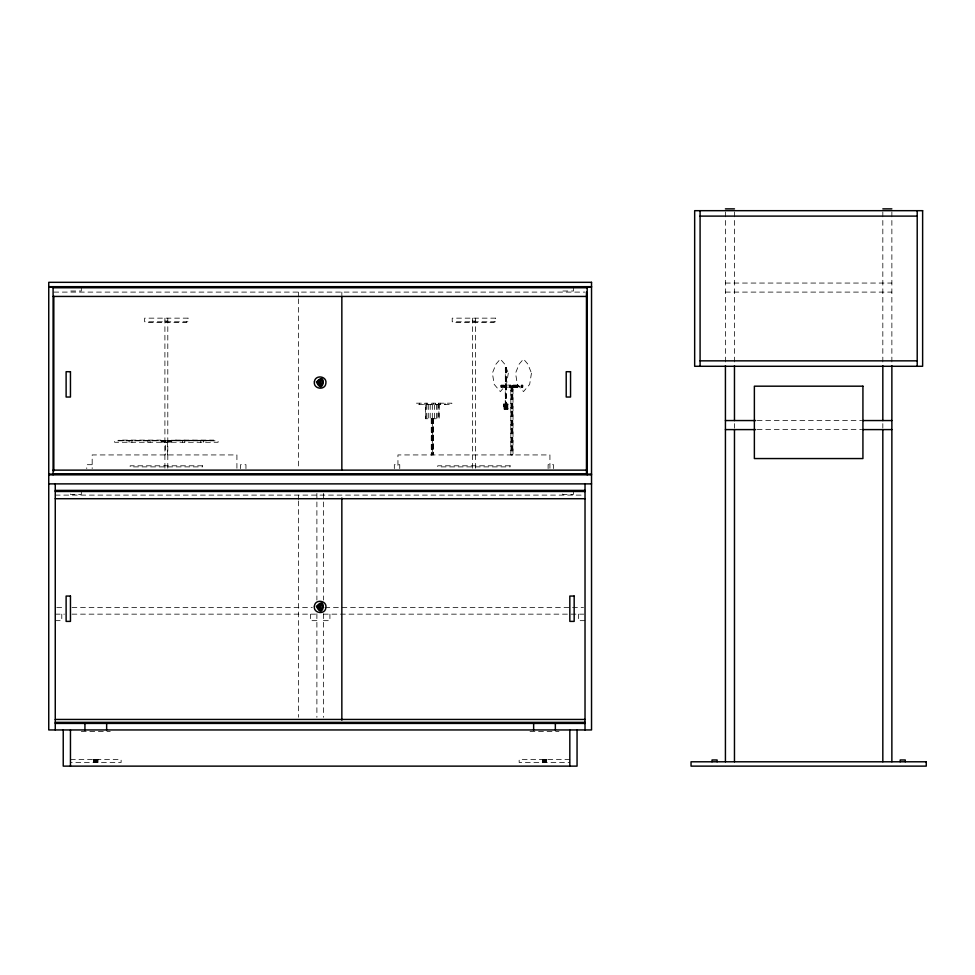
<?xml version="1.0" encoding="UTF-8"?>
<svg xmlns="http://www.w3.org/2000/svg" width="975" height="975" viewBox="0 0 975 975"><rect width="100%" height="100%" fill="white"/><g stroke="black" fill="none" stroke-linecap="round" stroke-linejoin="round"><path stroke-width="0.73" stroke-dasharray="4.88 3.66" d="M165.262 441.541L166.347 440.456L167.444 441.541L166.347 442.626L165.262 441.541L161.655 441.541M505.33 367.989L506.317 368.087L505.33 367.989L505.257 403.601L506.317 403.553L505.257 403.601M725.424 283.055L891.869 283.055M53.82 292.098L584.976 292.098M725.424 292.098L891.869 292.098M164.909 321.043L167.798 321.043M472.485 321.043L475.373 321.043M501.065 385.308L510.839 385.308M513.008 385.308L522.783 385.308M501.065 385.539L510.839 385.539M513.008 385.539L522.783 385.539M501.065 385.844L510.839 385.844M513.008 385.844L522.783 385.844M501.065 386.185L522.783 386.185M501.065 386.514L510.839 386.514M513.008 386.514L522.783 386.514M501.065 386.819L510.839 386.819M513.008 386.819L522.783 386.819M510.839 454.935L510.839 385.101L501.065 385.149L501.065 387.27L510.839 387.063M513.008 387.063L522.783 387.209L522.783 385.101L513.008 385.149L513.008 454.935M501.065 387.27L510.839 387.27M513.008 387.27L522.783 387.27M503.6 404.089L507.951 404.089L507.951 409.342L503.6 409.342L503.6 404.089L503.709 409.342M757.197 420.554L861.608 420.554M757.197 429.597L861.608 429.597M118.95 440.347L160.924 440.347M171.783 440.249L213.757 440.347M118.95 440.456L160.924 440.456M171.783 440.456L213.757 440.456M165.262 440.822L114.611 440.822L114.611 442.272L165.262 442.272L165.262 440.822L161.655 440.956L161.655 442.272M167.444 440.822L218.095 440.822L218.095 442.272L167.444 442.236L167.444 440.822L171.052 440.858L171.052 442.272M161.655 441.114L165.262 441.114M167.444 441.114L171.052 441.114M161.655 441.322L165.262 441.322M167.444 441.322L171.052 441.322M167.444 441.541L171.052 441.541M161.655 441.773L165.262 441.773M167.444 441.773L171.052 441.773M161.655 441.967L165.262 441.967M167.444 441.967L171.052 441.967M92.174 464.697L86.751 464.697L86.751 468.609M55.258 495.105L583.501 495.105M56.782 607.632L64.387 607.632M71.992 607.632L312.317 607.632M324.919 607.632L583.501 607.632M55.258 614.153L64.387 614.153M71.992 614.153L315.583 614.153M323.395 614.153L583.72 614.153M55.258 620.661L61.778 620.661L61.778 614.153M316.887 620.661L310.367 620.661L310.367 614.153M323.395 620.661L329.916 620.661L329.916 614.153M585.024 620.661L578.504 620.661L578.504 614.153M81.315 731.396L110.26 731.396M530.022 731.396L558.967 731.396M70.456 759.61L121.119 759.61L121.119 762.511L70.456 762.511M569.827 759.61L519.163 759.61L519.163 762.511L569.827 762.511M506.208 367.989L506.208 403.65M891.869 211.916L891.869 364.236M882.826 211.916L882.826 364.236M882.826 423.638L882.826 428.208M734.467 211.916L734.467 364.236M734.467 423.638L734.467 428.208M725.424 211.916L725.424 364.236M573.446 288.113L573.446 291.013L562.587 291.013L562.587 288.113M573.446 492.204L573.446 494.374L562.587 494.374L562.587 492.204M553.544 468.609L553.544 464.697L548.108 464.697L548.108 468.609M549.924 468.256L549.924 454.935L397.946 454.935L397.946 468.256M546.585 759.61L546.646 762.511M546.5 759.61L546.5 762.511M546.219 759.61L546.146 762.511M546.024 759.61L546.024 762.511M545.817 759.61L545.817 762.511M545.573 759.61L545.573 762.511M545.317 759.61L545.317 762.511M545.049 759.61L545.049 762.511M544.781 759.61L544.781 762.511M544.489 759.61L544.489 762.511M544.208 759.61L544.208 762.511M543.928 759.61L543.928 762.511M543.66 759.61L543.66 762.511M543.404 759.61L543.404 762.511M543.173 759.61L543.173 762.511M542.953 759.61L542.953 762.511M542.843 759.61L542.77 762.511M542.612 759.61L542.49 762.511M542.393 759.61L542.344 762.511M512.801 386.185L512.801 454.935M512.558 386.185L512.558 454.935M512.265 386.185L512.265 454.935M511.924 386.185L511.924 454.935M511.595 386.185L511.595 454.935M511.29 386.185L511.29 454.935M511.046 386.185L511.046 454.935M507.841 404.089L507.841 409.342M507.536 404.089L507.536 409.342M507.049 404.089L507.049 409.342M506.439 404.089L506.439 409.342M505.94 367.928L505.94 403.711M505.769 367.916L505.769 403.723M505.769 404.089L505.769 409.342M505.611 367.928L505.611 403.711M505.452 367.953L505.452 403.687M505.099 404.089L505.099 409.342M504.502 404.089L504.502 409.342M504.014 404.089L504.014 409.342M494.191 321.774L494.191 322.493L453.668 322.493L453.668 321.774M475.373 318.155L475.373 471.217M472.485 318.155L472.485 468.183M444.978 403.187L444.978 404.637M440.7 403.187L440.7 404.637M439.189 404.637L439.189 418.75L425.441 418.75L425.441 404.637M438.835 403.187L438.86 418.75M438.36 403.187L438.36 404.637M437.885 404.637L437.885 418.75M436.361 404.637L436.361 418.75M435.362 403.187L435.362 404.637M434.436 404.637L434.436 418.75M433.4 418.75L433.4 454.935L433.192 418.75M433.302 403.187L433.302 404.637M432.961 418.75L432.961 454.935M432.656 418.75L432.656 454.935M432.315 404.637L432.315 454.935M431.986 418.75L431.986 454.935M431.754 404.637L431.754 403.187L451.852 403.187L451.852 404.637L416.508 404.637L416.508 403.187L427.684 403.187L427.684 404.637M431.681 418.75L431.681 454.935M431.438 418.75L431.438 454.935M431.23 418.75L431.279 454.935M430.194 404.637L430.194 418.75M428.281 404.637L428.281 418.75M426.758 404.637L426.758 418.75M426.404 403.187L426.404 404.637M425.783 404.637L425.783 418.75M424.832 403.187L424.832 404.637M419.311 403.187L419.311 404.637M399.75 468.609L399.75 464.697L394.327 464.697L394.327 468.609M341.847 292.098L341.847 294.791M323.395 493.435L323.395 600.064M323.395 613.763L323.395 717.332M316.887 493.435L316.887 600.064M316.887 613.763L316.887 717.332M298.435 292.098L298.435 297.485M298.435 298.837L298.435 467.634M298.435 495.105L298.435 499.492M298.435 500.967L298.435 717.222M245.956 468.609L245.956 464.697L240.533 464.697L240.533 468.609M236.913 468.256L236.913 454.935L92.174 454.935L92.174 468.609M213.757 440.798L213.757 440.115L171.783 440.115L171.783 440.798M203.629 440.822L203.629 442.272M200.728 440.822L200.728 442.272M186.615 321.774L186.615 322.493L146.092 322.493L146.092 321.774M184.811 440.822L184.811 442.272M182.642 440.822L182.642 442.272M167.798 318.155L167.798 471.217M167.444 454.935L167.444 442.626L165.262 442.626L165.262 454.935M164.909 318.155L164.909 468.183M160.924 440.798L160.924 440.115L118.95 440.115L118.95 440.798M150.065 440.822L150.065 442.272M147.895 440.822L147.895 442.272M131.978 440.822L131.978 442.272M129.078 440.822L129.078 442.272M97.939 759.61L97.939 762.511M97.792 759.61L97.671 762.511M97.439 759.61L97.512 762.511M97.329 759.61L97.329 762.511M97.11 759.61L97.11 762.511M96.878 759.61L96.878 762.511M96.623 759.61L96.623 762.511M96.354 759.61L96.354 762.511M96.074 759.61L96.074 762.511M95.794 759.61L95.794 762.511M95.513 759.61L95.513 762.511M95.233 759.61L95.233 762.511M94.965 759.61L94.965 762.511M94.709 759.61L94.709 762.511M94.465 759.61L94.465 762.511M94.258 759.61L94.258 762.511M94.148 759.61L94.063 762.511M93.783 759.61L93.917 762.511M93.637 759.61L93.624 762.511M81.315 288.113L81.315 291.013L70.456 291.013L70.456 288.113M81.315 492.204L81.315 494.374L70.456 494.374L70.456 492.204M508.304 373.157L506.5 384.369L500.346 391.609L494.191 384.369L492.387 373.157L496.007 364.102L500.346 359.044L504.684 364.102L508.304 373.157M531.46 373.157L529.657 384.369L523.502 391.609L517.347 384.369L515.543 373.157L519.163 364.102L523.502 359.044L527.853 364.102L531.46 373.157M188.065 318.155L144.641 318.155L144.641 321.774L188.065 321.774L188.065 318.155M495.641 318.155L452.217 318.155L452.217 321.774L495.641 321.774L495.641 318.155M202.544 465.794L130.162 465.794L130.162 466.879L202.544 466.879L202.544 465.794M510.12 465.794L437.751 465.794L437.751 466.879L510.12 466.879L510.12 465.794"/><path stroke-width="1.46" d="M322.237 383.126L322.237 382.005M322.237 607.474L322.237 606.352M318.264 381.481L318.264 383.65M318.264 605.828L318.264 607.998M322.018 383.65L321.226 384.442M319.057 380.677L321.226 380.677M319.057 605.036L321.226 605.036M320.97 608.924L319.312 608.924M320.702 384.662L319.581 384.662M725.424 208.869L734.467 208.869M882.826 208.869L891.869 208.869M700.087 216.109L917.207 216.109M48.75 286.674L591.533 286.674M48.75 287.028L53.089 287.028M587.194 287.028L591.533 287.028M53.089 287.759L587.194 287.759M53.089 296.437L587.194 296.437M700.087 360.847L917.207 360.847M725.424 420.554L755.686 420.554M863.119 420.554L891.869 420.554M725.424 429.597L755.686 429.597M863.119 429.597L891.869 429.597M53.089 470.133L587.194 470.133M53.089 473.753L587.194 473.753M48.75 474.106L53.089 474.106M587.194 474.106L591.533 474.106M48.75 474.837L591.533 474.837M48.75 483.88L591.533 483.88M55.258 490.401L585.024 490.401M55.258 491.485L585.024 491.485M55.258 498.712L585.024 498.712M55.258 719.453L585.024 719.453M55.258 722.341L585.024 722.341M55.258 723.426L585.024 723.426M917.207 210.685L917.207 366.283M905.263 761.792L905.263 759.976L900.193 759.976L900.193 761.792M891.869 365.759L891.869 761.792M882.826 365.759L882.826 420.591M882.826 429.731L882.826 761.792M734.467 365.759L734.467 420.591M734.467 429.731L734.467 761.792M725.424 365.759L725.424 761.792M717.1 761.792L717.1 759.976L712.03 759.976L712.03 761.792M700.087 210.685L700.087 366.283M587.194 286.674L587.194 474.837M586.462 292.098L586.462 473.021M585.024 483.88L585.024 729.946M577.054 729.946L577.054 766.131L63.229 766.131L63.229 729.946M569.827 729.946L569.827 766.131M555.348 723.426L555.348 729.946M533.642 723.426L533.642 729.946M341.847 296.144L341.847 470.328M341.847 498.03L341.847 720.159M106.653 723.426L106.653 729.946M84.935 723.426L84.935 729.946M70.456 729.946L70.456 766.131M55.258 483.88L55.258 729.946M53.82 296.156L53.82 471.071M53.089 286.674L53.089 474.837M314.401 381.81C313.097 389.159 325.248 390.756 325.882 383.321C327.198 375.96 315.035 374.363 314.401 381.81M316.558 382.09C323.493 397.093 327.137 369.403 316.558 382.09M317.277 382.188C322.822 394.18 325.747 372.036 317.277 382.188M314.401 606.158C313.097 613.507 325.248 615.115 325.882 607.669C327.198 600.32 315.035 598.711 314.401 606.158M316.558 606.438C323.493 621.441 327.137 593.751 316.558 606.438M317.277 606.535C322.822 618.528 325.747 596.383 317.277 606.535M922.63 210.685L694.663 210.685L694.663 366.283L922.63 366.283L922.63 210.685M591.533 282.323L48.75 282.323L48.75 729.946L591.533 729.946L591.533 282.323M70.456 371.707L66.117 371.707L66.117 397.032L70.456 397.032L70.456 371.707M570.546 371.707L566.207 371.707L566.207 397.032L570.546 397.032L570.546 371.707M320.507 381.115L319.776 381.115L319.776 384.004L320.507 384.004L320.507 381.115M862.924 386.185L754.37 386.185L754.37 458.555L862.924 458.555L862.924 386.185M70.456 596.054L66.117 596.054L66.117 621.392L70.456 621.392L70.456 596.054M574.165 596.054L569.827 596.054L569.827 621.392L574.165 621.392L574.165 596.054M320.507 605.463L319.776 605.463L319.776 608.363L320.507 608.363L320.507 605.463M926.25 761.792L691.043 761.792L691.043 766.131L926.25 766.131L926.25 761.792"/></g></svg>
